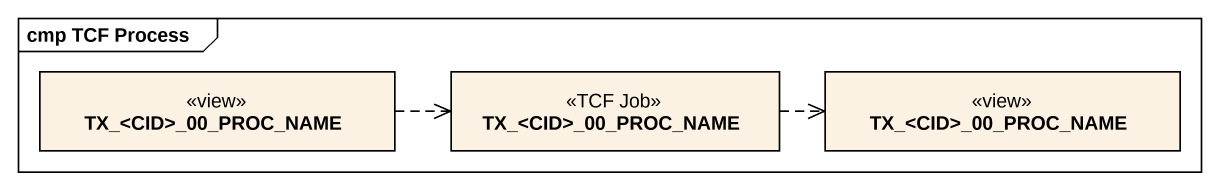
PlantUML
@startuml
mainframe cmp TCF Process
hide circle
hide empty members
class "TX_<CID>_00_PROC_NAME" as TX_CID_00_PROC_NAME <<view>>
class "TX_<CID>_00_PROC_NAME" as TX_CID_00_PROC_NAME_2 <<TCF Job>>
class "TX_<CID>_00_PROC_NAME" as TX_CID_00_PROC_NAME_3 <<view>>
TX_CID_00_PROC_NAME .right.> TX_CID_00_PROC_NAME_2
TX_CID_00_PROC_NAME_2 .right.> TX_CID_00_PROC_NAME_3
@enduml
